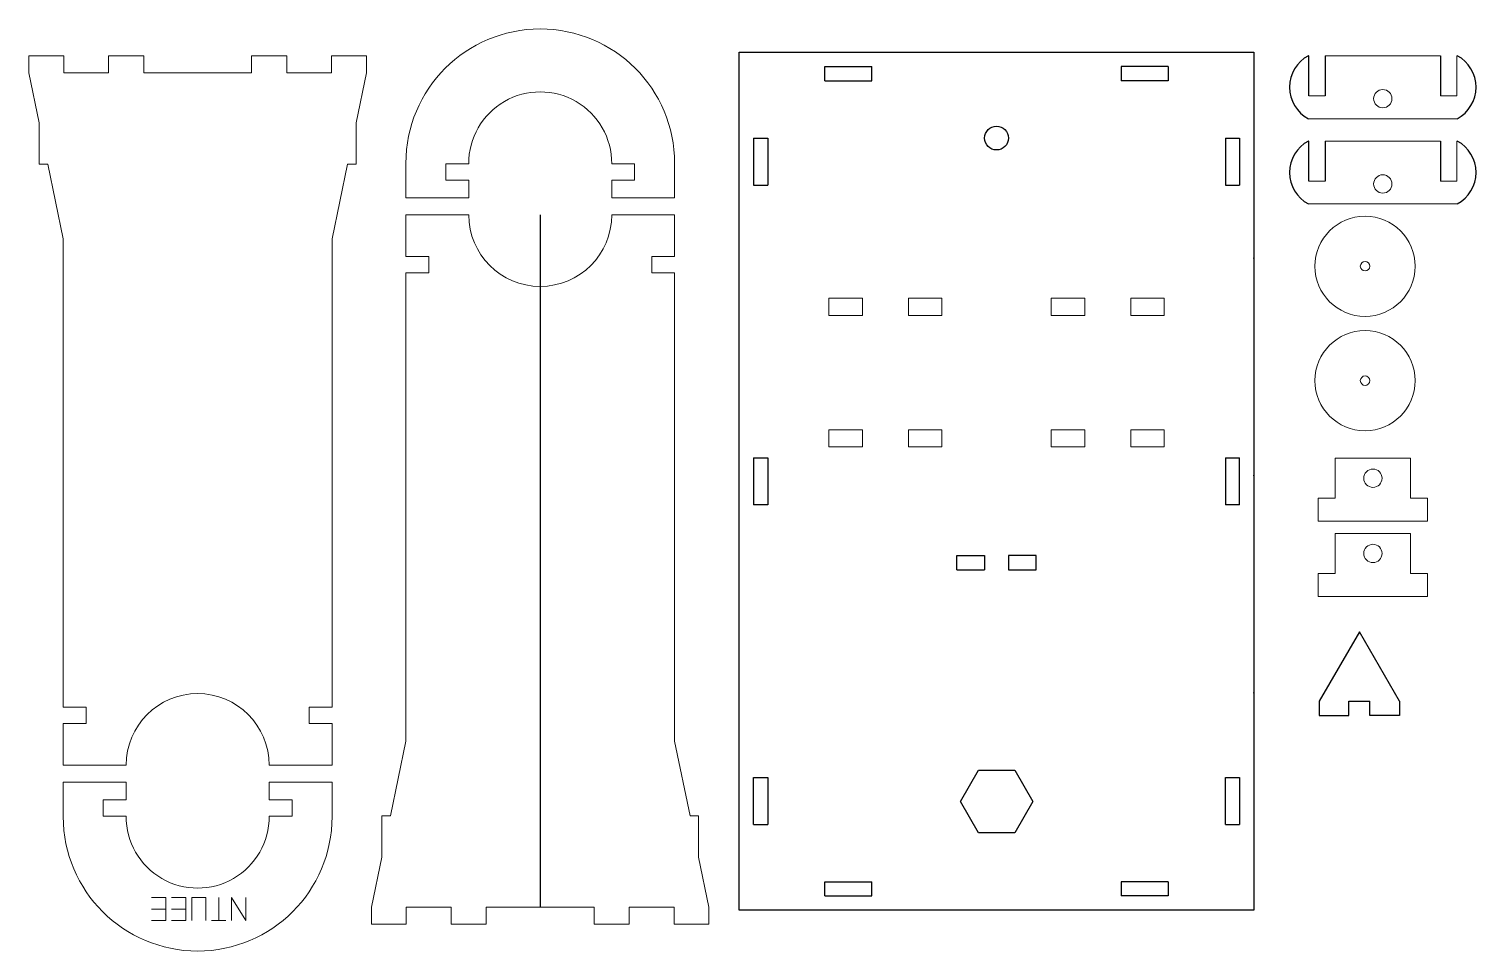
# Model space of a CAD drawing. Header units: millimetres. Extents: x 2751 to 3054, y 1499 to 1693.
import ezdxf

# ---------------------------------------------------------------- set-up
doc = ezdxf.new("R2010")
doc.units = ezdxf.units.MM

msp = doc.modelspace()

# ---------------------------------------------------------------- linework, layer by layer
for p, q in [((2899.54, 1507.69), (2899.54, 1687.69)), ((2899.54, 1687.69), (3007.54, 1687.69)), ((3007.54, 1687.69), (3007.54, 1507.69)), ((3019.06, 1686.95), (3018.98, 1686.95)), ((3019.06, 1678.55), (3019.06, 1686.95)), ((3022.49, 1686.95), (3022.49, 1678.55)), ((3046.67, 1686.95), (3046.67, 1678.55)), ((3050.1, 1686.95), (3050.18, 1686.95)), ((2917.54, 1681.69), (2917.54, 1684.69)), ((2917.54, 1684.69), (2927.4, 1684.69)), ((2927.4, 1681.69), (2927.4, 1684.69)), ((2979.68, 1684.69), (2979.68, 1681.69)), ((2989.54, 1684.69), (2979.68, 1684.69)), ((2989.54, 1684.69), (2989.54, 1681.69)), ((2917.54, 1681.69), (2927.4, 1681.69)), ((2989.54, 1681.69), (2979.68, 1681.69)), ((2902.54, 1669.69), (2905.54, 1669.69)), ((2902.54, 1669.69), (2902.54, 1659.83)), ((2905.54, 1669.69), (2905.54, 1659.83)), ((3001.54, 1669.69), (3001.54, 1659.83)), ((3001.54, 1669.69), (3004.54, 1669.69)), ((3004.54, 1669.69), (3004.54, 1659.83)), ((3019.06, 1669.06), (3018.98, 1669.06)), ((3019.06, 1660.66), (3019.06, 1669.06)), ((3022.49, 1669.06), (3022.49, 1660.66)), ((3046.67, 1669.06), (3046.67, 1660.66)), ((3050.1, 1669.06), (3050.18, 1669.06)), ((2902.54, 1659.83), (2905.54, 1659.83)), ((3001.54, 1659.83), (3004.54, 1659.83)), ((2857.79, 1653.57), (2857.79, 1508.37)), ((2902.54, 1602.62), (2905.54, 1602.62)), ((2902.54, 1602.62), (2902.54, 1592.76)), ((2905.54, 1602.62), (2905.54, 1592.76)), ((3001.54, 1602.61), (3004.54, 1602.61)), ((3001.54, 1602.61), (3001.54, 1592.75)), ((3004.54, 1592.75), (3004.54, 1602.61)), ((2905.54, 1592.76), (2902.54, 1592.76)), ((3004.54, 1592.75), (3001.54, 1592.75)), ((2945.2, 1579.09), (2945.2, 1582.09)), ((2945.2, 1582.09), (2951.03, 1582.09)), ((2951.03, 1582.09), (2951.03, 1579.09)), ((2961.88, 1582.09), (2956.05, 1582.09)), ((2956.05, 1582.09), (2956.05, 1579.09)), ((2961.88, 1579.09), (2961.88, 1582.09)), ((2945.2, 1579.09), (2951.03, 1579.09)), ((2956.05, 1579.09), (2961.88, 1579.09)), ((3029.66, 1566.1), (3021.26, 1551.55)), ((3038.06, 1551.55), (3029.66, 1566.1)), ((3021.26, 1551.55), (3021.26, 1548.55)), ((3021.26, 1548.55), (3027.42, 1548.55)), ((3027.42, 1548.55), (3027.42, 1551.55)), ((3027.42, 1551.55), (3031.89, 1551.55)), ((3031.89, 1548.55), (3031.89, 1551.55)), ((3038.06, 1548.55), (3031.89, 1548.55)), ((3038.06, 1551.55), (3038.06, 1548.55)), ((2945.94, 1530.49), (2949.74, 1537.07)), ((2949.74, 1537.07), (2957.34, 1537.07)), ((2957.34, 1537.07), (2961.14, 1530.49)), ((2902.54, 1525.69), (2902.54, 1535.55)), ((2902.54, 1535.55), (2905.54, 1535.55)), ((2905.54, 1535.55), (2905.54, 1525.69)), ((3001.54, 1525.69), (3001.54, 1535.55)), ((3001.54, 1535.55), (3004.54, 1535.55)), ((3004.54, 1535.55), (3004.54, 1525.69)), ((2949.74, 1523.91), (2945.94, 1530.49)), ((2961.14, 1530.49), (2957.34, 1523.91)), ((2902.54, 1525.69), (2905.54, 1525.69)), ((3001.54, 1525.69), (3004.54, 1525.69)), ((2957.34, 1523.91), (2949.74, 1523.91)), ((2917.54, 1510.69), (2917.54, 1513.69)), ((2917.54, 1513.69), (2927.4, 1513.69)), ((2927.4, 1510.69), (2927.4, 1513.69)), ((2979.68, 1513.69), (2979.68, 1510.69)), ((2989.54, 1513.69), (2979.68, 1513.69)), ((2989.54, 1513.69), (2989.54, 1510.69)), ((2917.54, 1510.69), (2927.4, 1510.69)), ((2989.54, 1510.69), (2979.68, 1510.69)), ((3007.54, 1507.69), (2899.54, 1507.69))]:
    msp.add_line(p, q)
at = {"color": 0, "lineweight": 0}
for p, q in [((3046.67, 1686.95), (3022.49, 1686.95)), ((3050.1, 1686.95), (3050.1, 1678.55)), ((3022.49, 1678.55), (3019.06, 1678.55)), ((3050.1, 1678.55), (3046.67, 1678.55)), ((3018.98, 1673.75), (3050.18, 1673.75)), ((3046.67, 1669.06), (3022.49, 1669.06)), ((3050.1, 1669.06), (3050.1, 1660.66)), ((3022.49, 1660.66), (3019.06, 1660.66)), ((3050.1, 1660.66), (3046.67, 1660.66)), ((3018.98, 1655.86), (3050.18, 1655.86)), ((2790.33, 1505.52), (2790.33, 1510.38)), ((2779.23, 1507.95), (2776.23, 1507.95)), ((2783.43, 1507.95), (2780.43, 1507.95)), ((2788.83, 1505.52), (2791.83, 1505.52))]:
    msp.add_line(p, q, dxfattribs=at)
for points in [[(2842.79, 1664.28), (2837.99, 1664.28), (2837.99, 1660.85), (2842.79, 1660.85), (2842.79, 1657.17), (2829.59, 1657.17), (2829.59, 1664.37, -1), (2885.99, 1664.37), (2885.99, 1657.17), (2872.79, 1657.17), (2872.79, 1660.85), (2877.59, 1660.85), (2877.59, 1664.28), (2872.79, 1664.28, 1.006018)], [(2767.22, 1686.94), (2767.22, 1683.34), (2757.8, 1683.34), (2757.8, 1686.94), (2750.51, 1686.94), (2750.51, 1683.34), (2752.67, 1672.9), (2752.67, 1664.2), (2754.47, 1664.2), (2757.71, 1648.54), (2757.71, 1550.29), (2762.51, 1550.29), (2762.51, 1546.86), (2757.71, 1546.86), (2757.71, 1538.14), (2770.91, 1538.14, -1), (2800.91, 1538.14), (2814.11, 1538.14), (2814.11, 1546.86), (2809.31, 1546.86), (2809.31, 1550.29), (2814.11, 1550.29), (2814.11, 1648.54), (2817.35, 1664.2), (2819.15, 1664.2), (2819.15, 1672.9), (2821.31, 1683.34), (2821.31, 1686.94), (2814.02, 1686.94), (2814.02, 1683.34), (2804.6, 1683.34), (2804.6, 1686.94), (2797.22, 1686.94), (2797.22, 1683.34), (2774.6, 1683.34), (2774.6, 1686.94)], [(2839.1, 1504.77), (2839.1, 1508.37), (2829.68, 1508.37), (2829.68, 1504.77), (2822.39, 1504.77), (2822.39, 1508.37), (2824.55, 1518.81), (2824.55, 1527.51), (2826.35, 1527.51), (2829.59, 1543.17), (2829.59, 1641.42), (2834.39, 1641.42), (2834.39, 1644.85), (2829.59, 1644.85), (2829.59, 1653.57), (2842.79, 1653.57, 1), (2872.79, 1653.57), (2885.99, 1653.57), (2885.99, 1644.85), (2881.19, 1644.85), (2881.19, 1641.42), (2885.99, 1641.42), (2885.99, 1543.17), (2889.23, 1527.51), (2891.03, 1527.51), (2891.03, 1518.81), (2893.19, 1508.37), (2893.19, 1504.77), (2885.9, 1504.77), (2885.9, 1508.37), (2876.48, 1508.37), (2876.48, 1504.77), (2869.1, 1504.77), (2869.1, 1508.37), (2846.48, 1508.37), (2846.48, 1504.77)], [(2800.91, 1527.43, -1.006018), (2770.91, 1527.43), (2766.11, 1527.43), (2766.11, 1530.86), (2770.91, 1530.86), (2770.91, 1534.54), (2757.71, 1534.54), (2757.71, 1527.34, 1), (2814.11, 1527.34), (2814.11, 1534.54), (2800.91, 1534.54), (2800.91, 1530.86), (2805.71, 1530.86), (2805.71, 1527.43)]]:
    msp.add_lwpolyline(points, format="xyb", close=True, dxfattribs=at)
for points in [[(2918.35, 1636.09), (2925.38, 1636.09), (2925.38, 1632.49), (2918.35, 1632.49)], [(2935.05, 1636.09), (2942.08, 1636.09), (2942.08, 1632.49), (2935.05, 1632.49)], [(2964.99, 1636.09), (2972.03, 1636.09), (2972.03, 1632.49), (2964.99, 1632.49)], [(2981.7, 1636.09), (2988.73, 1636.09), (2988.73, 1632.49), (2981.7, 1632.49)], [(2918.35, 1608.49), (2925.38, 1608.49), (2925.38, 1604.89), (2918.35, 1604.89)], [(2935.05, 1608.49), (2942.08, 1608.49), (2942.08, 1604.89), (2935.05, 1604.89)], [(2964.99, 1608.49), (2972.03, 1608.49), (2972.03, 1604.89), (2964.99, 1604.89)], [(2981.7, 1608.49), (2988.73, 1608.49), (2988.73, 1604.89), (2981.7, 1604.89)], [(3021.01, 1594.13), (3024.61, 1594.13), (3024.61, 1602.53), (3040.39, 1602.53), (3040.39, 1594.13), (3043.99, 1594.13), (3043.99, 1589.33), (3021.01, 1589.33)], [(3021.01, 1578.34), (3024.61, 1578.34), (3024.61, 1586.74), (3040.39, 1586.74), (3040.39, 1578.34), (3043.99, 1578.34), (3043.99, 1573.54), (3021.01, 1573.54)]]:
    msp.add_lwpolyline(points, close=True, dxfattribs=at)
for points in [[(2776.23, 1505.52), (2779.23, 1505.52), (2779.23, 1510.38), (2776.23, 1510.38)], [(2780.43, 1505.52), (2783.43, 1505.52), (2783.43, 1510.38), (2780.43, 1510.38)], [(2787.63, 1505.52), (2787.63, 1510.38), (2784.72, 1510.38), (2784.72, 1505.52)], [(2796.03, 1510.38), (2796.03, 1505.52), (2793.03, 1510.38), (2793.03, 1505.52)]]:
    msp.add_lwpolyline(points, dxfattribs=at)
for centre, radius in [((3034.58, 1677.95), 1.92), ((3034.58, 1660.06), 1.92), ((3030.85, 1642.79), 10.51), ((3030.85, 1642.79), 0.988), ((3030.85, 1618.79), 10.51), ((3030.85, 1618.79), 0.988), ((3032.5, 1598.33), 1.92), ((3032.5, 1582.54), 1.92)]:
    msp.add_circle(centre, radius, dxfattribs=at)
msp.add_circle((2953.54, 1669.69), 2.5)
for centre, start, end in [((3022.49, 1680.35), 118.0454, 241.9546), ((3046.67, 1680.35), 298.0049, 61.9546), ((3022.49, 1662.46), 118.0454, 241.9546), ((3046.67, 1662.46), 298.0049, 61.9546)]:
    msp.add_arc(centre, 7.48, start, end)
for p in [(3007.54, 1644.49), (3007.54, 1598.89), (3007.54, 1553.29)]:
    msp.add_point(p)

doc.saveas('drawing.dxf')
